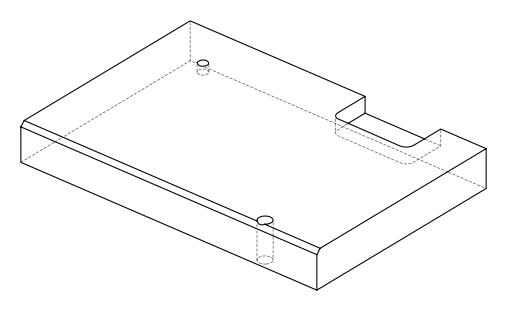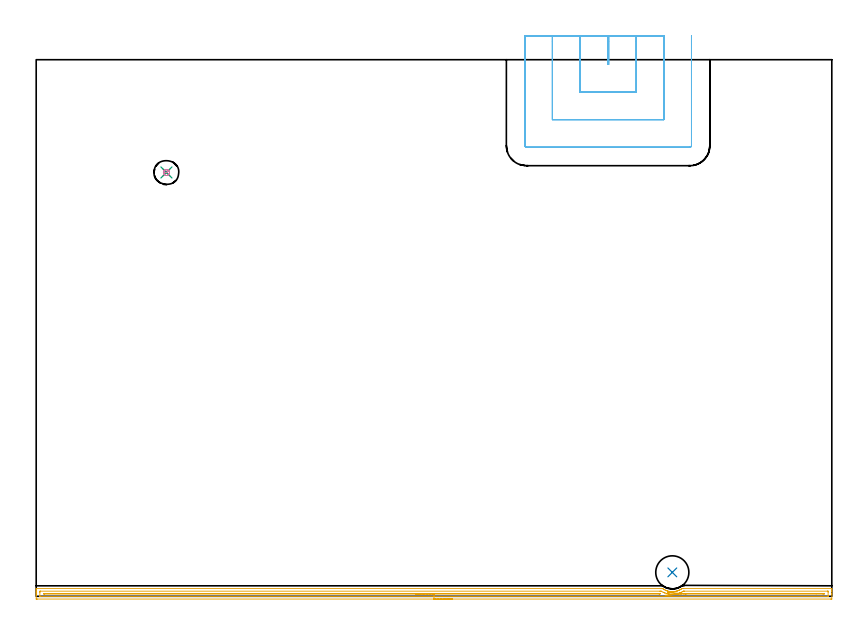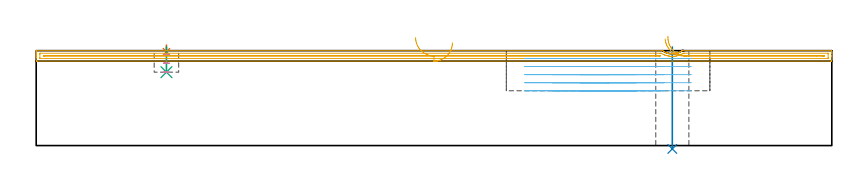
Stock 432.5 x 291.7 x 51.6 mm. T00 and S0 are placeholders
(PLAN: 6 operations, 5 tool changes, 18.9 min)
(1 SPOT_DRILL | STEP1POCKET | NXT0321_9005460120000 | 0.03 min | 3 mm3)
(2 INDEXABLE_INSERT_DRILL_THROUGH_HOLE_FROM_SOLID | STEP1HOLE | NXT0302_007 | 0.22 min | 13104 mm3)
(3 DRILL_BLIND_HOLE_INTO_CENTER | STEP1POCKET | NXT0301_128 | 0.06 min | 1196 mm3)
(4 MILL_ROUGH_BLIND_HOLE_CONTOUR | STEP1POCKET | NXT0201_013 | Spiral | 0.2 min | 425 mm3)
(5 AREA_MILL | FG_CHAMFER_SURFACE | UGT0205_001 | 10.56 min | 7016 mm3)
(6 MILL_SLOT | SLOT_PARTIAL_RECTANGULAR | UGT0201_104 | Follow Part, ap 5, ae 75% | 7.86 min | 137798 mm3)
(TOOL NXT0321_9005460120000 | NC Spot Drill, 142deg, 12mm, Carbide, Uncoated | D12 PA142 FL30 Z2)
(TOOL NXT0302_007 | Index. Insert Drill 18mm [880-D1800L25-05] | D18 PA176 FL90 Z2)
(TOOL NXT0301_128 | Carbide Drill 12mm [861.1-1200-036A1-GP GC34] | D12 PA150 FL37.4 Z2)
(TOOL NXT0201_013 | ENDMILL 10mm | D10 FL30 Z4)
(TOOL UGT0205_001 | Chamfer Mill 20 x 3 x 45 deg. | D20 FL50 Z2)
(TOOL UGT0201_104 | End Mill 20 mm | D20 FL22 Z2)
(OP 1 SPOT_DRILL)
G17 G21 G94 G90
T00 M6
G54
G17 G0 G90 X70.8 Y230.4 S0 M3
G43 Z61.6 H0
G94 G81 G98 Z51.028 F250. R54.6
G80
M5
M2
(OP 2 INDEXABLE_INSERT_DRILL_THROUGH_HOLE_FROM_SOLID)
G17 G21 G94 G90
T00 M6
G54
G17 G0 G90 X345.8 Y13. S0 M3
G43 Z61.6 H1
G94 G81 G98 Z-1.814 F250. R53.6
G80
M5
M2
(OP 3 DRILL_BLIND_HOLE_INTO_CENTER)
G17 G21 G94 G90
T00 M6
G54
G17 G0 G90 X70.8 Y230.4 S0 M3
G43 Z61.6 H1
G94 G81 G98 Z39.9 F250. R53.6
G80
M5
M2
(OP 4 MILL_ROUGH_BLIND_HOLE_CONTOUR)
G17 G21 G94 G90
T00 M6
G54
G17 G0 G90 X70.8 Y230.4 S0 M3
G43 Z61.6 H0
Z49.7
G94 G3 X71.413 Y231.437 R0.7 F250.
X70.005 Y231.846 R1.037
X69.354 Y229.605 R1.65
X70.005 Y231.846 R-1.65
X69.68 Y230.726 R0.825
X70.8 Y230.4 R0.825
G0 Z44.8
G3 X71.413 Y231.437 R0.7
X70.005 Y231.846 R1.037
X69.354 Y229.605 R1.65
X70.005 Y231.846 R-1.65
X69.68 Y230.726 R0.825
X70.8 Y230.4 R0.825
G0 Z39.9
G3 X71.413 Y231.437 R0.7
X70.005 Y231.846 R1.037
X69.354 Y229.605 R1.65
X70.005 Y231.846 R-1.65
X69.68 Y230.726 R0.825
X70.8 Y230.4 R0.825
G0 Z61.6
M5
M2
(OP 5 AREA_MILL)
G17 G21 G94 G90
T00 M6
G54
G17 G0 G90 X226.25 Y-1.5 S1061 M3
G43 Z61.6 H0
Z55.9
G94 G1 X226.212 Z55.029 F250.
X226.098 Z54.164
X225.909 Z53.312
X225.647 Z52.48
X225.313 Z51.674
X224.91 Z50.9
X224.442 Z50.164
X223.91 Z49.472
X223.321 Z48.829
X222.678 Z48.24
X221.986 Z47.709
X221.25 Z47.24
X220.476 Z46.837
X219.67 Z46.503
X218.838 Z46.241
X217.986 Z46.052
X217.122 Z45.938
X216.25 Z45.9
X0.612 Y-1.499 Z45.901
X0.003 Y-1.495 Z45.902
X0.002 Y-1.494 Z45.903
X0. Y0.291 Z47.687
Y0.903 Z48.298
Y1.466 Z48.863
Y1.797 Z49.193
Y2.359 Z49.755
Y2.69 Z50.085
Y3.352 Z50.751
Y3.743 Z51.142
X0.004 Y4.138 Z51.53
X0.007 Y4.186 Z51.577
X0.009 Y4.197 Z51.588
X0.165 Y4.2 Z51.6
X340.365
X340.532 Y4.196 Z51.589
X340.548 Y4.191 Z51.584
X340.777 Y4.043 Z51.443
X341.002 Y3.896 Z51.296
X341.448 Y3.633 Z51.031
X341.704 Y3.504 Z50.9
X342.091 Y3.305 Z50.705
X342.114 Y3.294 Z50.693
X342.183 Y3.264 Z50.664
X342.342 Y3.195 Z50.594
X342.597 Y3.1 Z50.498
X342.787 Y3.028 Z50.426
X342.864 Y3.003 Z50.401
X343.043 Y2.946 Z50.341
X343.14 Y2.913 Z50.31
X343.236 Y2.881 Z50.279
X343.682 Y2.762 Z50.16
X343.936 Y2.707 Z50.104
X344.013 Y2.69 Z50.089
X344.131 Y2.665 Z50.063
X344.383 Y2.624 Z50.021
X344.577 Y2.592 Z49.99
X345.025 Y2.542 Z49.941
X345.199 Y2.532 Z49.93
X345.245 Y2.53 Z49.926
X345.584 Y2.511 Z49.903
X345.64 Z49.901
X345.711 Y2.508 Z49.902
X345.819 Y2.507 Z49.899
X345.867 Y2.508 Z49.896
X345.919 Y2.507 Z49.897
X346.031 Z49.901
X346.367 Y2.524 Z49.921
X346.512 Y2.538 Z49.932
X346.637 Y2.549 Z49.945
X346.813 Y2.565 Z49.962
X347.062 Y2.6 Z49.995
X347.243 Y2.623 Z50.022
X347.261 Y2.626 Z50.025
X347.708 Y2.711 Z50.109
X347.84 Y2.744 Z50.142
X347.954 Y2.773 Z50.169
X348.156 Y2.822 Z50.22
X348.461 Y2.913 Z50.311
X348.602 Y2.956 Z50.352
X348.706 Y2.995 Z50.389
X348.847 Y3.046 Z50.439
X349.033 Y3.112 Z50.508
X349.048 Y3.117 Z50.513
X349.294 Y3.217 Z50.613
X349.496 Y3.298 Z50.696
X349.946 Y3.522 Z50.921
X350.058 Y3.583 Z50.981
X350.391 Y3.764 Z51.163
X350.716 Y3.967 Z51.366
X350.926 Y4.108 Z51.507
X351.01 Y4.161 Z51.561
X351.062 Y4.193 Z51.592
X351.526 Y4.2 Z51.6
X432.335
X432.49 Y4.197 Z51.588
X432.493 Y4.14 Z51.531
X432.5 Y3.743 Z51.142
Y3.352 Z50.751
Y2.69 Z50.085
Y1.466 Z48.863
Y0.903 Z48.298
X432.498 Y-1.494 Z45.903
X432.497 Y-1.495 Z45.902
X431.888 Y-1.5 Z45.9
X216.25
Y-0.086 Z47.314
X2.398 Y-0.085 Z47.315
X2.302 Y-0.084 Z47.316
X2.111 Y-0.079 Z47.321
X2.009 Y-0.075 Z47.325
X2.006 Y-0.046 Z47.354
X2.004 Y0.01 Z47.41
X2. Y0.408 Z47.808
X2.002 Y2.192 Z49.592
X2.01 Y2.69 Z50.09
X2.024 Y2.779 Z50.179
X2.206 Y2.783 Z50.183
X2.303 Y2.785 Z50.185
X339.025 Y2.786 Z50.186
X339.424 Y2.784 Z50.184
X339.623 Y2.781 Z50.181
X339.721 Y2.779 Z50.179
X339.781 Y2.765 Z50.165
X340.811 Y2.222 Z49.622
X340.981 Y2.137 Z49.537
X341.263 Y2.012 Z49.412
X341.719 Y1.827 Z49.227
X341.806 Y1.797 Z49.197
X342.597 Y1.547 Z48.947
X342.939 Y1.455 Z48.855
X343.49 Y1.331 Z48.731
X343.684 Y1.293 Z48.693
X344.232 Y1.205 Z48.605
X344.383 Y1.188 Z48.588
X345.052 Y1.127 Z48.527
X345.276 Y1.114 Z48.514
X345.984 Y1.088 Z48.488
X346.092 Y1.091 Z48.491
X346.169 Y1.096 Z48.496
X346.821 Y1.144 Z48.544
X347.062 Y1.165 Z48.565
X347.201 Y1.182 Z48.582
X347.773 Y1.266 Z48.666
X347.954 Y1.3 Z48.7
X348.368 Y1.383 Z48.783
X348.847 Y1.501 Z48.901
X349.076 Y1.568 Z48.968
X349.364 Y1.654 Z49.054
X349.74 Y1.778 Z49.178
X349.754 Y1.783 Z49.183
X349.792 Y1.797 Z49.197
X350.392 Y2.038 Z49.438
X350.633 Y2.142 Z49.542
X350.999 Y2.324 Z49.724
X351.526 Y2.599 Z49.999
X351.842 Y2.774 Z50.174
X351.909 Y2.779 Z50.179
X352.036 Y2.782 Z50.182
X352.227 Y2.785 Z50.185
X352.323 Y2.786 Z50.186
X430.102 Y2.785 Z50.185
X430.198 Y2.784 Z50.184
X430.389 Y2.779 Z50.179
X430.491 Y2.775 Z50.175
X430.494 Y2.746 Z50.146
X430.496 Y2.69 Z50.09
X430.5 Y2.292 Z49.692
X430.498 Y0.508 Z47.908
X430.49 Y0.01 Z47.41
X430.476 Y-0.079 Z47.321
X430.294 Y-0.083 Z47.317
X430.197 Y-0.085 Z47.315
X216.25 Y-0.086 Z47.314
Y1.329 Z48.729
X4.651
X4.227 Y1.333 Z48.733
X4.184 Y1.335 Z48.735
X4.053 Y1.351 Z48.751
X4.142 Y1.364 Z48.764
X4.184 Y1.367 Z48.767
X4.609 Y1.371 Z48.771
X4.652
X338.6
X339.025 Y1.364 Z48.764
X339.106 Y1.344 Z48.744
X339.116 Y1.334 Z48.734
X339.089 Y1.331 Z48.731
X339.068 Y1.33 Z48.73
X339.025 Y1.329 Z48.729
X338.6
X216.25
X215.378 Z48.767
X214.514 Z48.88
X213.662 Z49.069
X212.83 Z49.332
X212.024 Z49.665
X211.25 Z50.068
X210.514 Z50.537
X209.822 Z51.068
X209.179 Z51.657
X208.59 Z52.301
X208.058 Z52.993
X207.59 Z53.729
X207.187 Z54.502
X206.853 Z55.308
X206.591 Z56.14
X206.402 Z56.992
X206.288 Z57.857
X206.25 Z58.729
G0 Z61.6
X341.9 Y0.506
Z57.936
G1 X342.006 Y0.514 Z57.07
X342.187 Y0.528 Z56.217
X342.441 Y0.548 Z55.383
X342.766 Y0.574 Z54.574
X343.161 Y0.605 Z53.796
X343.622 Y0.641 Z53.057
X344.145 Y0.682 Z52.36
X344.727 Y0.728 Z51.711
X345.363 Y0.778 Z51.116
X346.048 Y0.832 Z50.579
X346.777 Y0.89 Z50.104
X347.545 Y0.95 Z49.694
X348.346 Y1.013 Z49.353
X349.173 Y1.079 Z49.083
X350.02 Y1.145 Z48.887
X350.881 Y1.213 Z48.766
X351.75 Y1.282 Z48.72
X352.619 Y1.35 Z48.75
X352.847 Y1.368 Z48.768
X352.887 Y1.369 Z48.769
X353.312 Y1.371 Z48.771
X353.737
X427.892
X428.316 Y1.364 Z48.764
X428.447 Y1.349 Z48.749
X428.358 Y1.335 Z48.735
X428.316 Y1.333 Z48.733
X427.891 Y1.329 Z48.729
X427.467
X424.001
X353.312
X352.885 Y1.33 Z48.73
X352.844 Y1.333 Z48.733
X352.619 Y1.35 Z48.75
X351.756 Y1.417 Z48.856
X350.905 Y1.484 Z49.036
X350.073 Y1.549 Z49.29
X349.266 Y1.611 Z49.616
X348.491 Y1.672 Z50.012
X347.753 Y1.729 Z50.473
X347.058 Y1.784 Z50.997
X346.411 Y1.834 Z51.581
X345.817 Y1.88 Z52.218
X345.281 Y1.922 Z52.905
X344.806 Y1.959 Z53.636
X344.397 Y1.991 Z54.406
X344.057 Y2.017 Z55.209
X343.787 Y2.038 Z56.038
X343.591 Y2.054 Z56.888
X343.469 Y2.063 Z57.752
X343.422 Y2.067 Z58.623
X343.452 Y2.065 Z59.495
G0 Z61.6
M5
M2
(OP 6 MILL_SLOT)
G17 G21 G94 G90
T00 M6
G54
G17 G0 G90 X310.6 Y304.7 S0 M3
G43 Z61.724 H0
Z47.339
G94 G1 Y301.7 F250.
Y289.1 F500.
X311.2
Y301.7
Y304.7 F250.
X295.6
Y301.7
Y274.1 F500.
X326.2
Y301.7
Y304.7 F250.
X280.6
Y301.7
Y259.1 F500.
X341.2
Y301.7
Y304.7 F250.
X265.6
Y301.7
Y245. F500.
G3 X266.5 Y244.1 R0.9
G1 X355.3
G3 X356.2 Y245. R0.9
G1 Y301.7
Y304.7 F250.
G0 X310.6 Z42.954
G1 Y301.7
Y289.1 F500.
X311.2
Y301.7
Y304.7 F250.
X295.6
Y301.7
Y274.1 F500.
X326.2
Y301.7
Y304.7 F250.
X280.6
Y301.7
Y259.1 F500.
X341.2
Y301.7
Y304.7 F250.
X265.6
Y301.7
Y245. F500.
G3 X266.5 Y244.1 R0.9
G1 X355.3
G3 X356.2 Y245. R0.9
G1 Y301.7
Y304.7 F250.
G0 X310.6 Z38.57
G1 Y301.7
Y289.1 F500.
X311.2
Y301.7
Y304.7 F250.
X295.6
Y301.7
Y274.1 F500.
X326.2
Y301.7
Y304.7 F250.
X280.6
Y301.7
Y259.1 F500.
X341.2
Y301.7
Y304.7 F250.
X265.6
Y301.7
Y245. F500.
G3 X266.5 Y244.1 R0.9
G1 X355.3
G3 X356.2 Y245. R0.9
G1 Y301.7
Y304.7 F250.
G0 X310.6 Z34.185
G1 Y301.7
Y289.1 F500.
X311.2
Y301.7
Y304.7 F250.
X295.6
Y301.7
Y274.1 F500.
X326.2
Y301.7
Y304.7 F250.
X280.6
Y301.7
Y259.1 F500.
X341.2
Y301.7
Y304.7 F250.
X265.6
Y301.7
Y245. F500.
G3 X266.5 Y244.1 R0.9
G1 X355.3
G3 X356.2 Y245. R0.9
G1 Y301.7
Y304.7 F250.
G0 X310.6 Z29.8
G1 Y301.7
Y289.1 F500.
X311.2
Y301.7
Y304.7 F250.
X295.6
Y301.7
Y274.1 F500.
X326.2
Y301.7
Y304.7 F250.
X280.6
Y301.7
Y259.1 F500.
X341.2
Y301.7
Y304.7 F250.
X265.6
Y301.7
Y245. F500.
G3 X266.5 Y244.1 R0.9
G1 X355.3
G3 X356.2 Y245. R0.9
G1 Y301.7
Y304.7 F250.
G0 Z61.724
M5
M2
